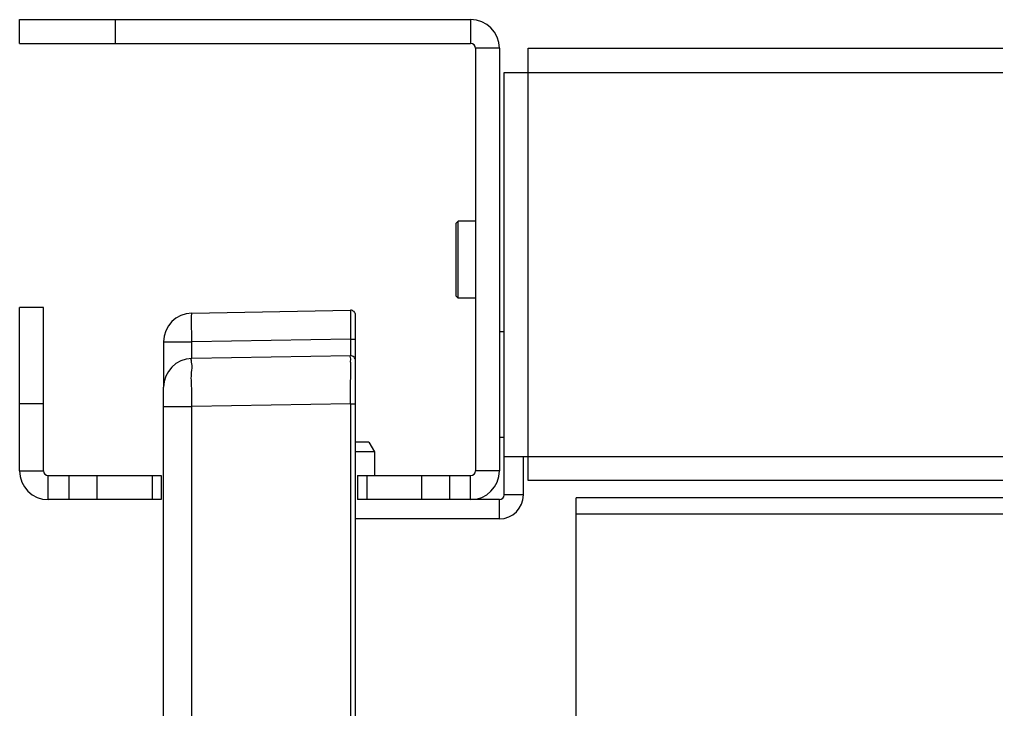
# Model space of a CAD drawing. Header units: millimetres. Extents: x 10297564 to 11610295, y -9287743 to -8409454.
# Drawn here: x 10484244 to 10486286, y -9106885 to -9105443 of the extents above; entities that cross this region are included whole.
import ezdxf

# ---------------------------------------------------------------- set-up
doc = ezdxf.new("R2010")
doc.units = ezdxf.units.MM
doc.header["$LTSCALE"] = 100
doc.layers.add('-0', color=7, linetype='Continuous')

# ---------------------------------------------------------------- blocks, each defined once
blk = doc.blocks.new('인버터 외형도')
at = {"layer": '-0', "linetype": 'Continuous'}
for p, q in [((86327.5, 32023.2), (86327.5, 32060.8)), ((86327.5, 32060.8), (87034.8, 32060.8)), ((86478, 32023.2), (86478, 32060.8)), ((87034.8, 32060.8), (87034.8, 32023.2)), ((86327.5, 32023.2), (87034.8, 32023.2)), ((87042.3, 32015.7), (87042.3, 31353.5)), ((87079.9, 32015.7), (87042.3, 32015.7)), ((87079.9, 32015.7), (87079.9, 31353.5)), ((87125.1, 31338.4), (87125.1, 32015.7)), ((87125.1, 32015.7), (99043.9, 32015.7)), ((87087.5, 31315.9), (87087.5, 31978)), ((87087.5, 31978), (99081.5, 31978)), ((87012.2, 31741.8), (87015.2, 31744.8)), ((87012.2, 31627.4), (87012.2, 31741.8)), ((87015.2, 31624.4), (87015.2, 31744.8)), ((87042.3, 31744.8), (87015.2, 31744.8)), ((87012.2, 31627.4), (87015.2, 31624.4)), ((87042.3, 31624.4), (87015.2, 31624.4)), ((86327.5, 31353.5), (86327.5, 31609.3)), ((86365.1, 31609.3), (86327.5, 31609.3)), ((86365.1, 31353.5), (86365.1, 31609.3)), ((86597.6, 31600.9), (86846.5, 31605.3)), ((86854.2, 31526.4), (86854.2, 31597.7)), ((87079.9, 31571.7), (87087.5, 31571.7)), ((86553.2, 31555.8), (86553.2, 31484.5)), ((86553.2, 31555.8), (86597.6, 31555.8)), ((86846.5, 31560.1), (86597.6, 31555.8)), ((86597.6, 31529.6), (86597.6, 31555.8)), ((86846.5, 31560.1), (86846.5, 31534)), ((86846.5, 31560.1), (86854.2, 31560.1)), ((86846.5, 31534), (86597.6, 31529.6)), ((86854.2, 29487.4), (86854.2, 31526.4)), ((86846.5, 31489.4), (86846.5, 31496.4)), ((86553.2, 29321.9), (86553.2, 31484.5)), ((86365.1, 31458.8), (86327.5, 31458.8)), ((86553.2, 31454.4), (86597.6, 31454.4)), ((86846.5, 31458.7), (86597.6, 31454.4)), ((86597.6, 29352), (86597.6, 31454.4)), ((86846.5, 31458.7), (86846.5, 30504.4)), ((86846.5, 31458.7), (86854.2, 31458.7)), ((87079.9, 31406.2), (87087.5, 31406.2)), ((86875.4, 31398.6), (86854.2, 31398.6)), ((86875.4, 31398.6), (86884.3, 31383.3)), ((86884.3, 31383.3), (86854.2, 31383.3)), ((86884.3, 31383.3), (86884.3, 31346)), ((87087.5, 31376.1), (99081.5, 31376.1)), ((87117.6, 31315.9), (87117.6, 31376.1)), ((86327.5, 31353.5), (86365.1, 31353.5)), ((86372.6, 31308.4), (86372.6, 31346)), ((86372.6, 31346), (86549.8, 31346)), ((86405.4, 31308.4), (86405.4, 31346)), ((86449.1, 31308.4), (86449.1, 31346)), ((86535.2, 31346), (86535.2, 31308.4)), ((86549.8, 31346), (86549.8, 31308.4)), ((86857.6, 31346), (86857.6, 31308.4)), ((86857.6, 31346), (87034.8, 31346)), ((86872.2, 31346), (86872.2, 31308.4)), ((86958.3, 31308.4), (86958.3, 31346)), ((87002, 31308.4), (87002, 31346)), ((87034.8, 31308.4), (87034.8, 31346)), ((87079.9, 31353.5), (87042.3, 31353.5)), ((99043.9, 31338.4), (87125.1, 31338.4)), ((87117.6, 31315.9), (87087.5, 31315.9)), ((87200.3, 30405.4), (87200.3, 31311.4)), ((98803.1, 31311.4), (87200.3, 31311.4)), ((86549.8, 31308.4), (86372.6, 31308.4)), ((87034.8, 31308.4), (86857.6, 31308.4)), ((87079.9, 31308.4), (87034.8, 31308.4)), ((87079.9, 31278.3), (87079.9, 31308.4)), ((98803.1, 31285.8), (87200.3, 31285.8)), ((87079.9, 31278.3), (86854.2, 31278.3))]:
    blk.add_line(p, q, dxfattribs=at)
for centre, radius, start, end in [((87034.8, 32015.7), 45.1, 0, 90), ((87034.8, 32015.7), 7.52, 0, 90), ((86598.4, 31555.8), 45.1, 91, 180), ((86846.7, 31597.7), 7.52, 359.9968, 91.0012), ((86598.4, 31484.5), 45.1, 91, 180.0005), ((86846.7, 31526.4), 7.52, 0.0164, 91.0009), ((100092.8, 31510.1), 13246.3, 179.94014, 180.05916), ((86372.6, 31353.5), 45.1, 180, 270), ((86372.6, 31353.5), 7.52, 180, 270), ((87034.8, 31353.5), 45.1, 270, 0), ((87034.8, 31353.5), 7.52, 270, 0), ((87079.9, 31315.9), 37.6, 270, 0), ((87079.9, 31315.9), 7.52, 270, 0)]:
    blk.add_arc(centre, radius, start, end, dxfattribs=at)
for points, knots in [([(86597.6, 31555.8), (86597.5, 31561.5), (86597.4, 31569.9), (86597.3, 31580.5), (86597.2, 31587.3), (86597.3, 31592.7), (86597.1, 31597.1), (86597.7, 31599.1), (86597.3, 31600.9), (86597.6, 31600.9)], [0, 0, 0, 0, 0.381646, 0.55492, 0.706293, 0.830581, 0.922927, 0.98009, 1, 1, 1, 1]), ([(86846.5, 31605.3), (86846.3, 31605.1), (86846.8, 31603.6), (86846.3, 31601.4), (86846.6, 31597.1), (86846.5, 31591.6), (86846.5, 31584.8), (86846.5, 31574.2), (86846.5, 31565.9), (86846.5, 31560.1)], [0, 0, 0, 0, 0.019716, 0.076785, 0.169088, 0.293418, 0.444869, 0.618217, 1, 1, 1, 1]), ([(86597.6, 31454.4), (86597.5, 31464), (86597.9, 31481.1), (86595.9, 31506.3), (86599.6, 31517.8), (86595.7, 31529.6), (86597.6, 31529.6)], [0, 0, 0, 0, 0.382143, 0.707119, 0.923611, 1, 1, 1, 1]), ([(86846.5, 31523.9), (86846.5, 31526.4), (86847.7, 31528.5), (86845.7, 31534), (86846.5, 31534)], [0, 0, 0, 0, 0.743852, 1, 1, 1, 1])]:
    blk.add_open_spline(points, degree=3, knots=knots, dxfattribs=at)
blk.add_open_spline([(86846.5, 31458.7), (86846.5, 31468.9), (86846.5, 31479.2), (86846.5, 31489.4)], degree=3, dxfattribs=at)

msp = doc.modelspace()

# ---------------------------------------------------------------- block references
at = {"xscale": 1.333333333333333, "yscale": 1.333333333333333, "zscale": 1.333333333333333}
msp.add_blockref('인버터 외형도', (10369140.6, -9148191), dxfattribs=at)

doc.saveas('drawing.dxf')
